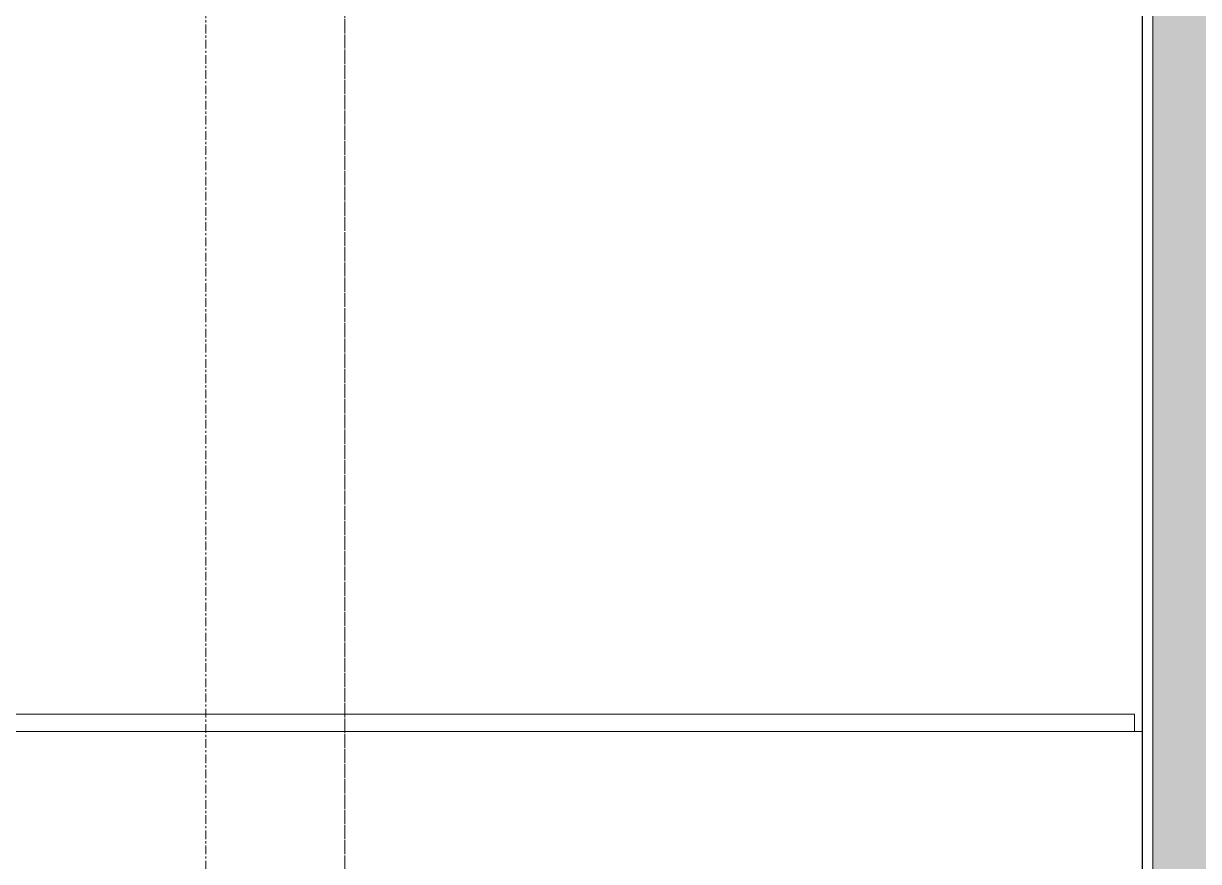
# Model space of a CAD drawing. Header units: inches. Extents: x 25369 to 33161, y -23509 to -20274.
# Drawn here: x 31602 to 31669.6, y -22746.3 to -22698 of the extents above; entities that cross this region are included whole.
import ezdxf

# ---------------------------------------------------------------- set-up
doc = ezdxf.new("R2010")
doc.units = ezdxf.units.IN
doc.header["$MEASUREMENT"] = 0
doc.linetypes.add('Grid Line 1_2_', pattern=[0.875, 0.5, -0.125, 0.125, -0.125])
for name, color, linetype, lineweight in [('A-FLOR', 192, 'Continuous', 9), ('A-WALL', 113, 'Continuous', 9), ('A-WALL-PATT', 111, 'Continuous', 25), ('I-WALL', 2, 'Continuous', 9), ('S-GRID', 1, 'Continuous', 9)]:
    doc.layers.add(name, color=color, linetype=linetype, lineweight=lineweight)

# ---------------------------------------------------------------- blocks, each defined once
blk = doc.blocks.new('Locker Rooms and Restrooms_rvt-2-Overall Floor Plan')
at = {"layer": 'A-FLOR', "color": 7}
for p, q in [((25736.828, -22737.803), (25522.515, -22737.803)), ((25736.828, -22738.803), (25736.828, -22737.803)), ((25522.515, -22738.803), (25736.828, -22738.803)), ((25737.265, -22738.803), (25736.828, -22738.803)), ((25736.828, -22738.803), (25737.265, -22738.803))]:
    blk.add_line(p, q, dxfattribs=at)

msp = doc.modelspace()

# ---------------------------------------------------------------- hatches: boundary and pattern name
at = {"layer": 'A-WALL-PATT', "lineweight": 9}
h = msp.add_hatch(dxfattribs=at)
h.set_pattern_fill('FP_15', color=256, style=0, pattern_type=2)
h.set_pattern_definition([(0, (5929.126, 0), (61.44, 15.36), [2.534, -43.546, 2.534, -43.546, -245.76]), (0, (5929.126, 0), (61.44, 15.36), [-92.16, 2.534, -89.626, 2.534, -43.546, -107.52]), (0, (5929.126, 0), (61.44, 15.36), [-230.4, 2.534, -28.186, 2.534, -74.266]), (120, (5952.166, 7.68), (-44.02215, 45.528601), [2.534, -43.546, 2.534, -43.546, -245.76]), (120, (5952.166, 7.68), (-44.02215, 45.528601), [-92.16, 2.534, -89.626, 2.534, -43.546, -107.52]), (120, (5952.166, 7.68), (-44.02215, 45.528601), [-230.4, 2.534, -28.186, 2.534, -74.266]), (240, (5959.846, 38.4), (-17.41785, -60.888601), [2.534, -43.546, 2.534, -43.546, -245.76]), (240, (5959.846, 38.4), (-17.41785, -60.888601), [-92.16, 2.534, -89.626, 2.534, -43.546, -107.52]), (240, (5959.846, 38.4), (-17.41785, -60.888601), [-230.4, 2.534, -28.186, 2.534, -74.266])])
h.paths.add_polyline_path([(31667.017, -22787.303), (31667.017, -22767.89), (31666.392, -22767.89), (31666.392, -22787.303)], flags=0)
h.paths.add_polyline_path([(31666.392, -22767.09), (31667.017, -22767.09), (31667.017, -22369.553), (31666.392, -22369.553), (31666.392, -22762.865)], flags=0)
at = {"layer": 'I-WALL', "lineweight": 5}
msp.add_hatch(color=256, dxfattribs=at).paths.add_polyline_path([(31670.204, -22787.303), (31670.517, -22787.303), (31670.517, -22370.178), (31667.017, -22370.178), (31667.017, -22767.09), (31668.079, -22767.09), (31668.079, -22767.89), (31667.017, -22767.89), (31667.017, -22787.303)], flags=0)

# ---------------------------------------------------------------- linework, layer by layer
at = {"layer": 'A-WALL'}
msp.add_line((31667.017, -22370.178), (31667.017, -22767.09), dxfattribs=at)
at = {"layer": 'I-WALL', "lineweight": 25}
msp.add_line((31666.392, -22369.553), (31666.392, -22767.09), dxfattribs=at)
at = {"layer": 'S-GRID', "linetype": 'Grid Line 1_2_'}
for p, q in [((31620.517, -23095.8), (31620.517, -20550.053)), ((31612.517, -23317.241), (31612.517, -20902.428)), ((31620.517, -23413.241), (31620.517, -20902.428))]:
    msp.add_line(p, q, dxfattribs=at)

# ---------------------------------------------------------------- block references
at = {"lineweight": 5}
msp.add_blockref('Locker Rooms and Restrooms_rvt-2-Overall Floor Plan', (5929.126, 0), dxfattribs=at)

doc.saveas('drawing.dxf')
